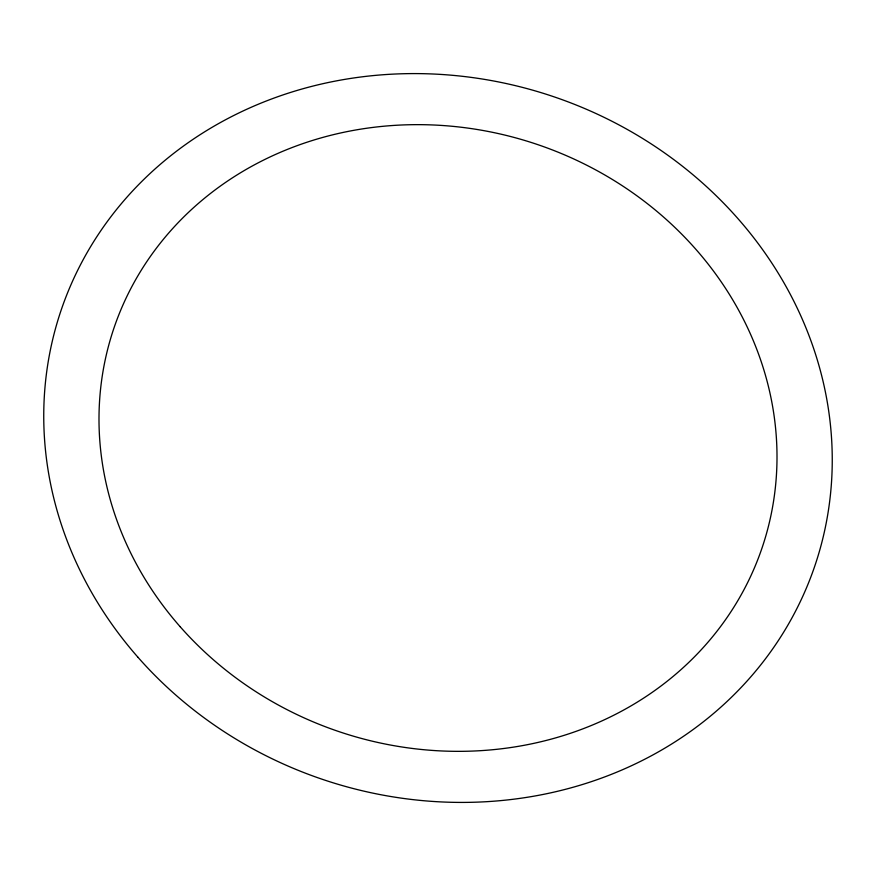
<?xml version="1.0" encoding="UTF-8"?>
<svg xmlns="http://www.w3.org/2000/svg" width="876" height="876" viewBox="0 0 876 876"><rect width="100%" height="100%" fill="white"/><g stroke="black" fill="none" stroke-linecap="round" stroke-linejoin="round"><path stroke-width="1.31" d="M180.062 626.603A342.188 309.874 18.7 0 0 757.477 560.41A342.188 309.874 18.7 0 0 376.461 126.987A342.188 309.874 18.7 0 0 180.062 626.603M138.025 657.339A397.945 360.365 18.7 0 0 809.544 580.35A397.945 360.365 18.7 0 0 366.431 76.311A397.945 360.365 18.7 0 0 138.025 657.339"/></g></svg>
